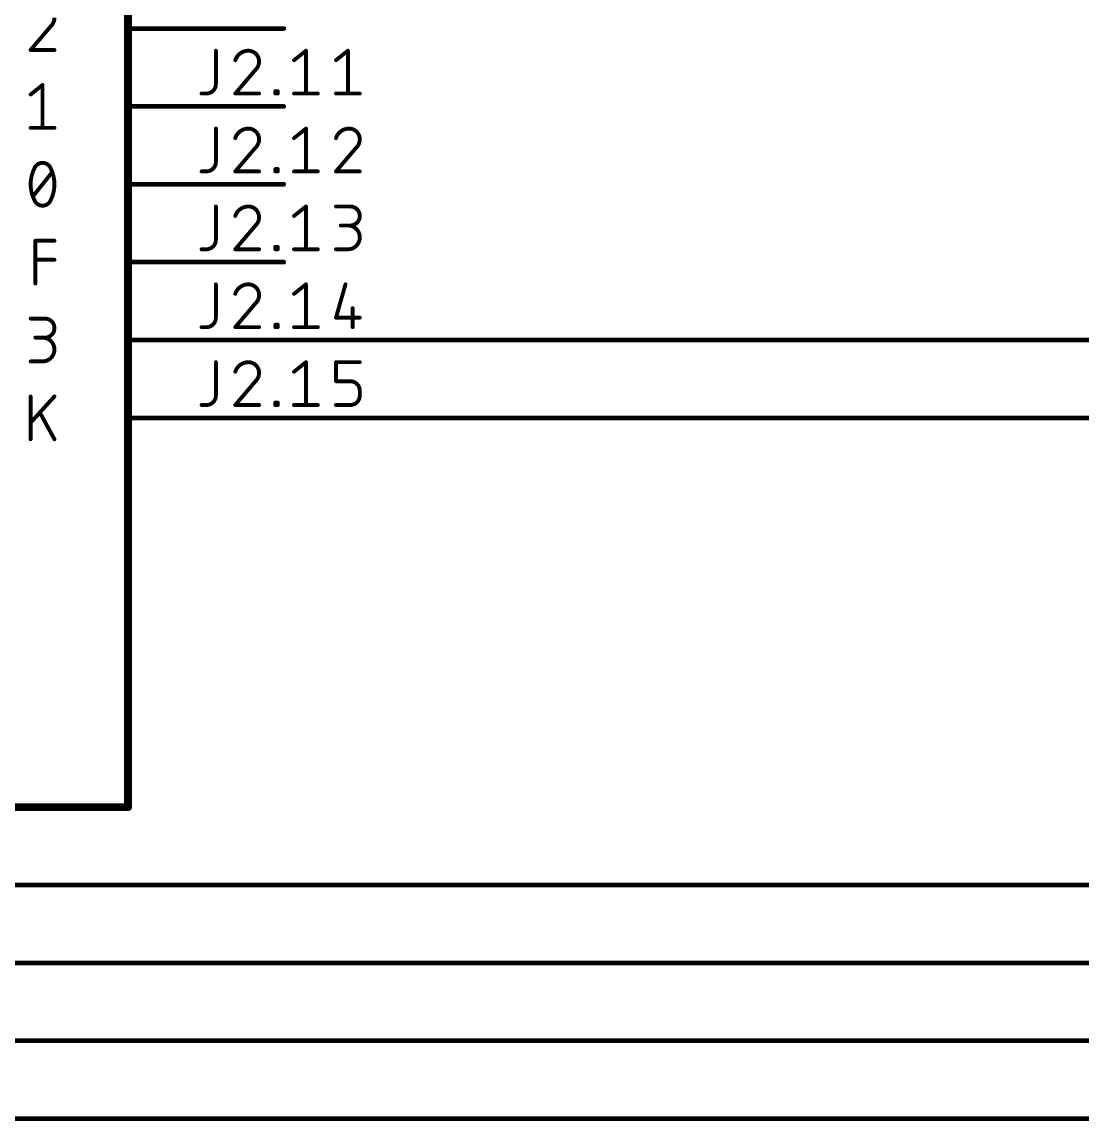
# Model space of a CAD drawing. Extents: x -10 to 250, y 0 to 179.
# Drawn here: x 136.24 to 170.82, y 63.42 to 99.27 of the extents above; entities that cross this region are included whole.
import ezdxf

# ---------------------------------------------------------------- set-up
doc = ezdxf.new("R2010")
doc.units = 0
for name, color, linetype in [('91', 94, 'CONTINUOUS'), ('94', 14, 'CONTINUOUS'), ('95', 250, 'CONTINUOUS')]:
    doc.layers.add(name, color=color, linetype=linetype)

msp = doc.modelspace()

# ---------------------------------------------------------------- linework, layer by layer
at = {"layer": '91', "const_width": 0.1524}
for points in [[(144.78, 88.9), (213.36, 88.9)], [(144.78, 86.36), (203.2, 86.36)], [(101.6, 71.12), (200.66, 71.12)], [(99.06, 68.58), (210.82, 68.58)], [(93.98, 66.04), (205.74, 66.04)], [(104.14, 63.5), (208.28, 63.5)]]:
    msp.add_lwpolyline(points, dxfattribs=at)
at = {"layer": '91', "const_width": 0.0762}
for points in [[(144.78, 88.9381, 1), (144.78, 88.8619)], [(144.78, 86.3981, 1), (144.78, 86.3219)]]:
    msp.add_lwpolyline(points, format="xyb", dxfattribs=at)
at = {"layer": '94'}
for points, const_width in [([(139.7, 132.08), (139.7, 73.66)], 0.254), ([(144.78, 99.06), (139.7, 99.06)], 0.1524), ([(144.78, 96.52), (139.7, 96.52)], 0.1524), ([(144.78, 93.98), (139.7, 93.98)], 0.1524), ([(144.78, 91.44), (139.7, 91.44)], 0.1524), ([(144.78, 88.9), (139.7, 88.9)], 0.1524), ([(144.78, 86.36), (139.7, 86.36)], 0.1524), ([(139.7, 73.66), (132.08, 73.66)], 0.254)]:
    msp.add_lwpolyline(points, dxfattribs=dict(at, const_width=const_width))
for points, const_width in [([(139.7, 99.0981, 1), (139.7, 99.0219)], 0.0762), ([(144.78, 99.0219, 1), (144.78, 99.0981)], 0.0762), ([(139.7, 96.5581, 1), (139.7, 96.4819)], 0.0762), ([(144.78, 96.4819, 1), (144.78, 96.5581)], 0.0762), ([(139.7, 94.0181, 1), (139.7, 93.9419)], 0.0762), ([(144.78, 93.9419, 1), (144.78, 94.0181)], 0.0762), ([(139.7, 91.4781, 1), (139.7, 91.4019)], 0.0762), ([(144.78, 91.4019, 1), (144.78, 91.4781)], 0.0762), ([(139.7, 88.9381, 1), (139.7, 88.8619)], 0.0762), ([(144.78, 88.8619, 1), (144.78, 88.9381)], 0.0762), ([(139.7, 86.3981, 1), (139.7, 86.3219)], 0.0762), ([(144.78, 86.3219, 1), (144.78, 86.3981)], 0.0762), ([(139.6365, 73.66, 1), (139.7635, 73.66)], 0.127), ([(139.7, 73.5965, 1), (139.7, 73.7235)], 0.127)]:
    msp.add_lwpolyline(points, format="xyb", dxfattribs=dict(at, const_width=const_width))
at = {"layer": '95'}
for points, const_width in [([(137.1833, 99.1376, 0.2053), (137.2997, 99.4093)], 0.127), ([(137.1614, 99.1606, 1), (137.2052, 99.1146)], 0.0635), ([(137.2075, 99.117, 1), (137.1591, 99.1582)], 0.0635), ([(136.5236, 98.3933, 1), (136.5236, 98.3298)], 0.0635), ([(136.4994, 98.3821, 1), (136.5478, 98.3409)], 0.0635), ([(137.2997, 98.3298, 1), (137.2997, 98.3933)], 0.0635), ([(142.5977, 98.3361, 1), (142.5342, 98.3361)], 0.0635), ([(143.6256, 98.3361, 0.3252), (143.1987, 98.0257)], 0.127), ([(143.6256, 98.3679, 1), (143.6256, 98.3043)], 0.0635), ([(143.9749, 97.9869, 0.4142), (143.6256, 98.3361)], 0.127), ([(143.6256, 98.3044, 1), (143.6256, 98.3678)], 0.0635), ([(145.5349, 98.3361, 1), (145.4714, 98.3361)], 0.0635), ([(145.523, 98.3113, 1), (145.4834, 98.3609)], 0.0635), ([(146.9038, 98.3361, 1), (146.8403, 98.3361)], 0.0635), ([(146.8919, 98.3113, 1), (146.8522, 98.3609)], 0.0635), ([(143.1685, 98.0354, 1), (143.2289, 98.0159)], 0.0635), ([(143.8584, 97.7152, 0.2053), (143.9749, 97.9869)], 0.127), ([(144.0066, 97.9868, 1), (143.9431, 97.9869)], 0.0635), ([(143.9431, 97.9869, 1), (144.0066, 97.9869)], 0.0635), ([(145.0953, 98.0504, 1), (145.135, 98.0009)], 0.0635), ([(146.4642, 98.0504, 1), (146.5038, 98.0009)], 0.0635), ([(143.8365, 97.7382, 1), (143.8803, 97.6922)], 0.0635), ([(143.8826, 97.6946, 1), (143.8342, 97.7358)], 0.0635), ([(136.9434, 97.2185, 1), (136.8799, 97.2185)], 0.0635), ([(136.9315, 97.1937, 1), (136.8918, 97.2433)], 0.0635), ([(142.2555, 96.9391, 0.4142), (142.566, 97.2495)], 0.127), ([(142.5977, 97.2495, 1), (142.5342, 97.2495)], 0.0635), ([(142.5342, 97.2495, 1), (142.5977, 97.2495)], 0.0635), ([(136.5038, 96.9328, 1), (136.5434, 96.8833)], 0.0635), ([(142.1003, 96.9709, 1), (142.1003, 96.9074)], 0.0635), ([(142.2555, 96.9709, 1), (142.2555, 96.9074)], 0.0635), ([(142.2555, 96.9074, 1), (142.2555, 96.9709)], 0.0635), ([(143.1987, 96.9709, 1), (143.1987, 96.9074)], 0.0635), ([(143.1746, 96.9597, 1), (143.2229, 96.9185)], 0.0635), ([(143.9749, 96.9074, 1), (143.9749, 96.9709)], 0.0635), ([(144.5062, 97.0485, 1), (144.5062, 96.985)], 0.0635), ([(144.5379, 97.0167, 1), (144.4744, 97.0167)], 0.0635), ([(144.5062, 96.9709, 1), (144.5062, 96.9074)], 0.0635), ([(144.4744, 96.9391, 1), (144.5379, 96.9391)], 0.0635), ([(144.6155, 97.0167, 1), (144.5521, 97.0167)], 0.0635), ([(144.5521, 96.9391, 1), (144.6155, 96.9391)], 0.0635), ([(144.5838, 96.985, 1), (144.5838, 97.0485)], 0.0635), ([(144.5838, 96.9074, 1), (144.5838, 96.9709)], 0.0635), ([(145.1151, 96.9709, 1), (145.1151, 96.9074)], 0.0635), ([(145.4714, 96.9391, 1), (145.5349, 96.9391)], 0.0635), ([(145.8912, 96.9074, 1), (145.8912, 96.9709)], 0.0635), ([(146.484, 96.9709, 1), (146.484, 96.9074)], 0.0635), ([(146.8403, 96.9391, 1), (146.9038, 96.9391)], 0.0635), ([(147.2601, 96.9074, 1), (147.2601, 96.9709)], 0.0635), ([(136.5236, 95.8533, 1), (136.5236, 95.7897)], 0.0635), ([(136.8799, 95.8215, 1), (136.9434, 95.8215)], 0.0635), ([(137.2997, 95.7897, 1), (137.2997, 95.8533)], 0.0635), ([(142.5977, 95.7961, 1), (142.5342, 95.7961)], 0.0635), ([(143.6256, 95.7961, 0.3252), (143.1987, 95.4857)], 0.127), ([(143.6256, 95.8279, 1), (143.6256, 95.7644)], 0.0635), ([(143.9749, 95.4468, 0.4142), (143.6256, 95.7961)], 0.127), ([(143.6256, 95.7644, 1), (143.6256, 95.8278)], 0.0635), ([(145.5349, 95.7961, 1), (145.4714, 95.7961)], 0.0635), ([(145.523, 95.7713, 1), (145.4834, 95.8209)], 0.0635), ([(146.9109, 95.7961, 0.3252), (146.484, 95.4857)], 0.127), ([(146.9109, 95.8279, 1), (146.9109, 95.7644)], 0.0635), ([(147.2601, 95.4468, 0.4142), (146.9109, 95.7961)], 0.127), ([(146.9109, 95.7644, 1), (146.9108, 95.8278)], 0.0635), ([(143.1685, 95.4954, 1), (143.2289, 95.4759)], 0.0635), ([(143.8584, 95.1752, 0.2053), (143.9749, 95.4468)], 0.127), ([(144.0066, 95.4468, 1), (143.9431, 95.4469)], 0.0635), ([(143.9431, 95.4468, 1), (144.0066, 95.4468)], 0.0635), ([(145.0953, 95.5104, 1), (145.135, 95.4609)], 0.0635), ([(146.4538, 95.4954, 1), (146.5142, 95.4759)], 0.0635), ([(147.1437, 95.1752, 0.2053), (147.2601, 95.4468)], 0.127), ([(147.2918, 95.4468, 1), (147.2284, 95.4469)], 0.0635), ([(147.2284, 95.4468, 1), (147.2918, 95.4468)], 0.0635), ([(143.8365, 95.1982, 1), (143.8803, 95.1522)], 0.0635), ([(143.8826, 95.1546, 1), (143.8342, 95.1958)], 0.0635), ([(147.1218, 95.1982, 1), (147.1656, 95.1522)], 0.0635), ([(147.1679, 95.1546, 1), (147.1195, 95.1958)], 0.0635), ([(136.9116, 94.6785, 0.3205), (136.64, 94.4845)], 0.127), ([(137.1833, 94.4845, 0.3205), (136.9116, 94.6785)], 0.127), ([(136.9116, 94.7102, 1), (136.9116, 94.6468)], 0.0635), ([(136.9116, 94.6468, 1), (136.9116, 94.7102)], 0.0635), ([(142.2555, 94.3991, 0.4142), (142.566, 94.7095)], 0.127), ([(142.5977, 94.7095, 1), (142.5342, 94.7095)], 0.0635), ([(142.5342, 94.7095, 1), (142.5977, 94.7095)], 0.0635), ([(136.64, 94.4845, 0.1139), (136.5236, 93.98)], 0.127), ([(136.61, 94.4948, 1), (136.67, 94.4742)], 0.0635), ([(136.6685, 94.4706, 1), (136.6115, 94.4984)], 0.0635), ([(137.2118, 94.4984, 1), (137.1547, 94.4706)], 0.0635), ([(137.2997, 93.98, 0.1139), (137.1833, 94.4845)], 0.127), ([(137.1533, 94.4742, 1), (137.2133, 94.4948)], 0.0635), ([(137.2469, 94.3482, 1), (137.1973, 94.3879)], 0.0635), ([(142.1003, 94.4309, 1), (142.1003, 94.3674)], 0.0635), ([(142.2555, 94.4309, 1), (142.2555, 94.3674)], 0.0635), ([(142.2555, 94.3674, 1), (142.2555, 94.4309)], 0.0635), ([(143.1987, 94.4309, 1), (143.1987, 94.3674)], 0.0635), ([(143.1746, 94.4197, 1), (143.2229, 94.3785)], 0.0635), ([(143.9749, 94.3674, 1), (143.9749, 94.4309)], 0.0635), ([(144.5062, 94.5085, 1), (144.5062, 94.445)], 0.0635), ([(144.5379, 94.4767, 1), (144.4744, 94.4767)], 0.0635), ([(144.5062, 94.4309, 1), (144.5062, 94.3674)], 0.0635), ([(144.4744, 94.3991, 1), (144.5379, 94.3991)], 0.0635), ([(144.6155, 94.4767, 1), (144.5521, 94.4767)], 0.0635), ([(144.5521, 94.3991, 1), (144.6155, 94.3991)], 0.0635), ([(144.5838, 94.445, 1), (144.5838, 94.5085)], 0.0635), ([(144.5838, 94.3674, 1), (144.5838, 94.4309)], 0.0635), ([(145.1151, 94.4309, 1), (145.1151, 94.3674)], 0.0635), ([(145.4714, 94.3991, 1), (145.5349, 94.3991)], 0.0635), ([(145.8912, 94.3674, 1), (145.8912, 94.4309)], 0.0635), ([(146.484, 94.4309, 1), (146.484, 94.3674)], 0.0635), ([(146.4598, 94.4197, 1), (146.5082, 94.3785)], 0.0635), ([(147.2601, 94.3674, 1), (147.2601, 94.4309)], 0.0635), ([(136.5236, 93.98, 0.1139), (136.64, 93.4755)], 0.127), ([(136.5553, 93.98, 1), (136.4918, 93.98)], 0.0635), ([(136.4918, 93.98, 1), (136.5553, 93.98)], 0.0635), ([(137.1833, 93.4755, 0.1139), (137.2997, 93.98)], 0.127), ([(137.3314, 93.98, 1), (137.268, 93.98)], 0.0635), ([(137.268, 93.98, 1), (137.3314, 93.98)], 0.0635), ([(136.5764, 93.6118, 1), (136.626, 93.5721)], 0.0635), ([(136.64, 93.4755, 0.3205), (136.9116, 93.2815)], 0.127), ([(136.67, 93.4858, 1), (136.61, 93.4652)], 0.0635), ([(136.6115, 93.4616, 1), (136.6685, 93.4894)], 0.0635), ([(136.9116, 93.2815, 0.3205), (137.1833, 93.4755)], 0.127), ([(136.9116, 93.3132, 1), (136.9116, 93.2498)], 0.0635), ([(136.9116, 93.2498, 1), (136.9116, 93.3132)], 0.0635), ([(137.1547, 93.4894, 1), (137.2118, 93.4616)], 0.0635), ([(137.2133, 93.4652, 1), (137.1533, 93.4858)], 0.0635), ([(142.5977, 93.2561, 1), (142.5342, 93.2561)], 0.0635), ([(143.6256, 93.2561, 0.3252), (143.1987, 92.9457)], 0.127), ([(143.9749, 92.9069, 0.4142), (143.6256, 93.2561)], 0.127), ([(143.6256, 93.2879, 1), (143.6256, 93.2244)], 0.0635), ([(143.6256, 93.2244, 1), (143.6256, 93.2878)], 0.0635), ([(145.5349, 93.2561, 1), (145.4714, 93.2561)], 0.0635), ([(145.523, 93.2313, 1), (145.4834, 93.2809)], 0.0635), ([(146.484, 93.2879, 1), (146.484, 93.2244)], 0.0635), ([(146.9497, 92.6352, 1), (146.9497, 93.2561)], 0.127), ([(146.9497, 93.2879, 1), (146.9497, 93.2244)], 0.0635), ([(146.9497, 93.2244, 1), (146.9497, 93.2879)], 0.0635), ([(143.1685, 92.9554, 1), (143.2289, 92.9359)], 0.0635), ([(143.8584, 92.6352, 0.2053), (143.9749, 92.9069)], 0.127), ([(144.0066, 92.9068, 1), (143.9431, 92.9069)], 0.0635), ([(143.9431, 92.9069, 1), (144.0066, 92.9069)], 0.0635), ([(145.0953, 92.9704, 1), (145.135, 92.9209)], 0.0635), ([(143.8365, 92.6582, 1), (143.8803, 92.6122)], 0.0635), ([(143.8826, 92.6146, 1), (143.8342, 92.6558)], 0.0635), ([(146.6392, 92.667, 1), (146.6392, 92.6035)], 0.0635), ([(146.872, 92.667, 1), (146.872, 92.6035)], 0.0635), ([(146.872, 91.8591, 1), (146.872, 92.6352)], 0.127), ([(146.9497, 92.667, 1), (146.9497, 92.6035)], 0.0635), ([(146.9497, 92.6035, 1), (146.9497, 92.667)], 0.0635), ([(136.6788, 92.1703, 1), (136.6788, 92.1068)], 0.0635), ([(136.7106, 92.1385, 1), (136.6471, 92.1385)], 0.0635), ([(137.2997, 92.1068, 1), (137.2997, 92.1703)], 0.0635), ([(142.2555, 91.8591, 0.4142), (142.566, 92.1695)], 0.127), ([(142.5977, 92.1695, 1), (142.5342, 92.1695)], 0.0635), ([(142.5342, 92.1695, 1), (142.5977, 92.1695)], 0.0635), ([(142.1003, 91.8909, 1), (142.1003, 91.8273)], 0.0635), ([(142.2555, 91.8909, 1), (142.2555, 91.8273)], 0.0635), ([(142.2555, 91.8273, 1), (142.2555, 91.8909)], 0.0635), ([(143.1987, 91.8909, 1), (143.1987, 91.8273)], 0.0635), ([(143.1746, 91.8797, 1), (143.2229, 91.8385)], 0.0635), ([(143.9749, 91.8273, 1), (143.9749, 91.8909)], 0.0635), ([(144.5062, 91.9685, 1), (144.5062, 91.905)], 0.0635), ([(144.5379, 91.9367, 1), (144.4744, 91.9367)], 0.0635), ([(144.5062, 91.8909, 1), (144.5062, 91.8273)], 0.0635), ([(144.4744, 91.8591, 1), (144.5379, 91.8591)], 0.0635), ([(144.6155, 91.9367, 1), (144.5521, 91.9367)], 0.0635), ([(144.5521, 91.8591, 1), (144.6155, 91.8591)], 0.0635), ([(144.5838, 91.905, 1), (144.5838, 91.9685)], 0.0635), ([(144.5838, 91.8273, 1), (144.5838, 91.8909)], 0.0635), ([(145.1151, 91.8909, 1), (145.1151, 91.8273)], 0.0635), ([(145.4714, 91.8591, 1), (145.5349, 91.8591)], 0.0635), ([(145.8912, 91.8273, 1), (145.8912, 91.8909)], 0.0635), ([(146.484, 91.8909, 1), (146.484, 91.8273)], 0.0635), ([(146.872, 91.8909, 1), (146.872, 91.8273)], 0.0635), ([(146.872, 91.8273, 1), (146.872, 91.8909)], 0.0635), ([(136.6788, 91.5494, 1), (136.6788, 91.4859)], 0.0635), ([(137.2997, 91.4859, 1), (137.2997, 91.5494)], 0.0635), ([(136.6471, 90.7415, 1), (136.7106, 90.7415)], 0.0635), ([(142.5977, 90.7161, 1), (142.5342, 90.7161)], 0.0635), ([(143.6256, 90.7161, 0.3252), (143.1987, 90.4057)], 0.127), ([(143.9749, 90.3668, 0.4142), (143.6256, 90.7161)], 0.127), ([(143.6256, 90.7478, 1), (143.6256, 90.6843)], 0.0635), ([(143.6256, 90.6844, 1), (143.6256, 90.7478)], 0.0635), ([(145.5349, 90.7161, 1), (145.4714, 90.7161)], 0.0635), ([(145.523, 90.6913, 1), (145.4834, 90.7409)], 0.0635), ([(146.825, 90.7074, 1), (146.7639, 90.7248)], 0.0635), ([(143.1685, 90.4154, 1), (143.2289, 90.3959)], 0.0635), ([(143.8584, 90.0952, 0.2053), (143.9749, 90.3668)], 0.127), ([(144.0066, 90.3668, 1), (143.9431, 90.3669)], 0.0635), ([(143.9431, 90.3668, 1), (144.0066, 90.3668)], 0.0635), ([(145.0953, 90.4304, 1), (145.135, 90.3809)], 0.0635), ([(143.8365, 90.1182, 1), (143.8803, 90.0722)], 0.0635), ([(143.8826, 90.0746, 1), (143.8342, 90.1158)], 0.0635), ([(147.059, 89.94, 1), (146.9955, 89.94)], 0.0635), ([(136.5236, 89.6303, 1), (136.5236, 89.5667)], 0.0635), ([(136.9893, 89.6303, 1), (136.9893, 89.5667)], 0.0635), ([(136.9893, 88.9776, 1), (136.9893, 89.5985)], 0.127), ([(136.9893, 89.5667, 1), (136.9893, 89.6303)], 0.0635), ([(142.2555, 89.3191, 0.4142), (142.566, 89.6295)], 0.127), ([(142.5977, 89.6295, 1), (142.5342, 89.6295)], 0.0635), ([(142.5342, 89.6295, 1), (142.5977, 89.6295)], 0.0635), ([(146.484, 89.6613, 1), (146.484, 89.5978)], 0.0635), ([(146.4535, 89.6383, 1), (146.5145, 89.6208)], 0.0635), ([(147.2601, 89.5978, 1), (147.2601, 89.6613)], 0.0635), ([(142.1003, 89.3509, 1), (142.1003, 89.2874)], 0.0635), ([(142.2555, 89.3509, 1), (142.2555, 89.2874)], 0.0635), ([(142.2555, 89.2874, 1), (142.2555, 89.3509)], 0.0635), ([(143.1987, 89.3509, 1), (143.1987, 89.2874)], 0.0635), ([(143.1746, 89.3397, 1), (143.2229, 89.2985)], 0.0635), ([(143.9749, 89.2874, 1), (143.9749, 89.3509)], 0.0635), ([(144.5062, 89.4285, 1), (144.5062, 89.365)], 0.0635), ([(144.5379, 89.3967, 1), (144.4744, 89.3967)], 0.0635), ([(144.5062, 89.3509, 1), (144.5062, 89.2874)], 0.0635), ([(144.4744, 89.3191, 1), (144.5379, 89.3191)], 0.0635), ([(144.6155, 89.3967, 1), (144.5521, 89.3967)], 0.0635), ([(144.5521, 89.3191, 1), (144.6155, 89.3191)], 0.0635), ([(144.5838, 89.365, 1), (144.5838, 89.4285)], 0.0635), ([(144.5838, 89.2874, 1), (144.5838, 89.3509)], 0.0635), ([(145.1151, 89.3509, 1), (145.1151, 89.2874)], 0.0635), ([(145.4714, 89.3191, 1), (145.5349, 89.3191)], 0.0635), ([(145.8912, 89.2874, 1), (145.8912, 89.3509)], 0.0635), ([(146.9955, 89.3191, 1), (147.059, 89.3191)], 0.0635), ([(136.6788, 89.0094, 1), (136.6788, 88.9459)], 0.0635), ([(136.9116, 89.0094, 1), (136.9116, 88.9459)], 0.0635), ([(136.9116, 88.2015, 1), (136.9116, 88.9776)], 0.127), ([(136.9893, 89.0094, 1), (136.9893, 88.9459)], 0.0635), ([(136.9893, 88.9459, 1), (136.9893, 89.0094)], 0.0635), ([(136.5236, 88.2333, 1), (136.5236, 88.1698)], 0.0635), ([(136.9116, 88.2333, 1), (136.9116, 88.1698)], 0.0635), ([(136.9116, 88.1698, 1), (136.9116, 88.2333)], 0.0635), ([(142.5977, 88.1761, 1), (142.5342, 88.1761)], 0.0635), ([(143.6256, 88.1761, 0.3252), (143.1987, 87.8657)], 0.127), ([(143.9749, 87.8269, 0.4142), (143.6256, 88.1761)], 0.127), ([(143.6256, 88.2079, 1), (143.6256, 88.1444)], 0.0635), ([(143.6256, 88.1444, 1), (143.6256, 88.2078)], 0.0635), ([(145.5349, 88.1761, 1), (145.4714, 88.1761)], 0.0635), ([(145.523, 88.1513, 1), (145.4834, 88.2009)], 0.0635), ([(146.5157, 88.1761, 1), (146.4522, 88.1761)], 0.0635), ([(146.484, 88.2079, 1), (146.484, 88.1444)], 0.0635), ([(147.2601, 88.1444, 1), (147.2601, 88.2079)], 0.0635), ([(143.1685, 87.8754, 1), (143.2289, 87.8559)], 0.0635), ([(143.8584, 87.5552, 0.2053), (143.9749, 87.8269)], 0.127), ([(144.0066, 87.8268, 1), (143.9431, 87.8269)], 0.0635), ([(143.9431, 87.8269, 1), (144.0066, 87.8269)], 0.0635), ([(145.0953, 87.8904, 1), (145.135, 87.8409)], 0.0635), ([(143.8365, 87.5782, 1), (143.8803, 87.5322)], 0.0635), ([(143.8826, 87.5346, 1), (143.8342, 87.5758)], 0.0635), ([(146.484, 87.587, 1), (146.484, 87.5235)], 0.0635), ([(146.4522, 87.5552, 1), (146.5157, 87.5552)], 0.0635), ([(146.9497, 87.587, 1), (146.9497, 87.5235)], 0.0635), ([(147.2601, 87.2448, 0.4142), (146.9497, 87.5552)], 0.127), ([(146.9497, 87.5235, 1), (146.9497, 87.587)], 0.0635), ([(136.5553, 87.0585, 1), (136.4918, 87.0585)], 0.0635), ([(137.3232, 87.0371, 1), (137.2762, 87.0799)], 0.0635), ([(142.2555, 86.7791, 0.4142), (142.566, 87.0895)], 0.127), ([(142.5977, 87.0895, 1), (142.5342, 87.0895)], 0.0635), ([(142.5342, 87.0895, 1), (142.5977, 87.0895)], 0.0635), ([(146.9497, 86.7791, 0.4142), (147.2601, 87.0895)], 0.127), ([(147.2918, 87.2448, 1), (147.2284, 87.2448)], 0.0635), ([(147.2284, 87.2448, 1), (147.2918, 87.2448)], 0.0635), ([(147.2918, 87.0895, 1), (147.2284, 87.0895)], 0.0635), ([(147.2284, 87.0895, 1), (147.2918, 87.0895)], 0.0635), ([(142.1003, 86.8109, 1), (142.1003, 86.7473)], 0.0635), ([(142.2555, 86.8109, 1), (142.2555, 86.7473)], 0.0635), ([(142.2555, 86.7473, 1), (142.2555, 86.8109)], 0.0635), ([(143.1987, 86.8109, 1), (143.1987, 86.7473)], 0.0635), ([(143.1746, 86.7997, 1), (143.2229, 86.7585)], 0.0635), ([(143.9749, 86.7473, 1), (143.9749, 86.8109)], 0.0635), ([(144.5379, 86.8567, 1), (144.4744, 86.8567)], 0.0635), ([(144.5062, 86.8885, 1), (144.5062, 86.825)], 0.0635), ([(144.5062, 86.8109, 1), (144.5062, 86.7473)], 0.0635), ([(144.4744, 86.7791, 1), (144.5379, 86.7791)], 0.0635), ([(144.6155, 86.8567, 1), (144.5521, 86.8567)], 0.0635), ([(144.5521, 86.7791, 1), (144.6155, 86.7791)], 0.0635), ([(144.5838, 86.825, 1), (144.5838, 86.8885)], 0.0635), ([(144.5838, 86.7473, 1), (144.5838, 86.8109)], 0.0635), ([(145.1151, 86.8109, 1), (145.1151, 86.7473)], 0.0635), ([(145.4714, 86.7791, 1), (145.5349, 86.7791)], 0.0635), ([(145.8912, 86.7473, 1), (145.8912, 86.8109)], 0.0635), ([(146.484, 86.8109, 1), (146.484, 86.7473)], 0.0635), ([(146.9497, 86.8109, 1), (146.9497, 86.7473)], 0.0635), ([(146.9497, 86.7473, 1), (146.9497, 86.8109)], 0.0635), ([(136.8619, 86.5304, 1), (136.8062, 86.5)], 0.0635), ([(136.5001, 86.2261, 1), (136.5471, 86.1834)], 0.0635), ([(136.4918, 85.6615, 1), (136.5553, 85.6615)], 0.0635), ([(137.2718, 85.6463, 1), (137.3276, 85.6767)], 0.0635)]:
    msp.add_lwpolyline(points, format="xyb", dxfattribs=dict(at, const_width=const_width))
at = {"layer": '95', "const_width": 0.127}
for points in [[(137.1833, 99.1376), (136.5236, 98.3615)], [(136.5236, 98.3615), (137.2997, 98.3615)], [(142.566, 98.3361), (142.566, 97.2495)], [(145.1151, 98.0257), (145.5032, 98.3361)], [(145.5032, 98.3361), (145.5032, 96.9391)], [(146.484, 98.0257), (146.872, 98.3361)], [(146.872, 98.3361), (146.872, 96.9391)], [(143.8584, 97.7152), (143.1987, 96.9391)], [(136.5236, 96.9081), (136.9116, 97.2185)], [(136.9116, 97.2185), (136.9116, 95.8215)], [(142.2555, 96.9391), (142.1003, 96.9391)], [(143.1987, 96.9391), (143.9749, 96.9391)], [(144.5062, 96.9391), (144.5062, 97.0167)], [(144.5062, 97.0167), (144.5838, 97.0167)], [(144.5838, 96.9391), (144.5062, 96.9391)], [(144.5838, 97.0167), (144.5838, 96.9391)], [(145.1151, 96.9391), (145.8912, 96.9391)], [(146.484, 96.9391), (147.2601, 96.9391)], [(136.5236, 95.8215), (137.2997, 95.8215)], [(142.566, 95.7961), (142.566, 94.7095)], [(145.1151, 95.4857), (145.5032, 95.7961)], [(145.5032, 95.7961), (145.5032, 94.3991)], [(143.8584, 95.1752), (143.1987, 94.3991)], [(147.1437, 95.1752), (146.484, 94.3991)], [(136.6012, 93.5919), (137.2221, 94.3681)], [(142.2555, 94.3991), (142.1003, 94.3991)], [(143.1987, 94.3991), (143.9749, 94.3991)], [(144.5062, 94.3991), (144.5062, 94.4767)], [(144.5062, 94.4767), (144.5838, 94.4767)], [(144.5838, 94.3991), (144.5062, 94.3991)], [(144.5838, 94.4767), (144.5838, 94.3991)], [(145.1151, 94.3991), (145.8912, 94.3991)], [(146.484, 94.3991), (147.2601, 94.3991)], [(142.566, 93.2561), (142.566, 92.1695)], [(145.1151, 92.9457), (145.5032, 93.2561)], [(145.5032, 93.2561), (145.5032, 91.8591)], [(146.484, 93.2561), (146.9497, 93.2561)], [(143.8584, 92.6352), (143.1987, 91.8591)], [(146.9497, 92.6352), (146.6392, 92.6352)], [(136.6788, 90.7415), (136.6788, 92.1385)], [(136.6788, 92.1385), (137.2997, 92.1385)], [(142.2555, 91.8591), (142.1003, 91.8591)], [(143.1987, 91.8591), (143.9749, 91.8591)], [(144.5062, 91.8591), (144.5062, 91.9367)], [(144.5062, 91.9367), (144.5838, 91.9367)], [(144.5838, 91.8591), (144.5062, 91.8591)], [(144.5838, 91.9367), (144.5838, 91.8591)], [(145.1151, 91.8591), (145.8912, 91.8591)], [(146.484, 91.8591), (146.872, 91.8591)], [(136.6788, 91.5176), (137.2997, 91.5176)], [(142.566, 90.7161), (142.566, 89.6295)], [(145.1151, 90.4057), (145.5032, 90.7161)], [(145.5032, 90.7161), (145.5032, 89.3191)], [(146.7944, 90.7161), (146.484, 89.6295)], [(143.8584, 90.0952), (143.1987, 89.3191)], [(147.0273, 89.94), (147.0273, 89.3191)], [(136.5236, 89.5985), (136.9893, 89.5985)], [(146.484, 89.6295), (147.2601, 89.6295)], [(142.2555, 89.3191), (142.1003, 89.3191)], [(143.1987, 89.3191), (143.9749, 89.3191)], [(144.5062, 89.3191), (144.5062, 89.3967)], [(144.5062, 89.3967), (144.5838, 89.3967)], [(144.5838, 89.3191), (144.5062, 89.3191)], [(144.5838, 89.3967), (144.5838, 89.3191)], [(145.1151, 89.3191), (145.8912, 89.3191)], [(136.9893, 88.9776), (136.6788, 88.9776)], [(136.5236, 88.2015), (136.9116, 88.2015)], [(142.566, 88.1761), (142.566, 87.0895)], [(145.1151, 87.8657), (145.5032, 88.1761)], [(145.5032, 88.1761), (145.5032, 86.7791)], [(146.484, 87.5552), (146.484, 88.1761)], [(146.484, 88.1761), (147.2601, 88.1761)], [(143.8584, 87.5552), (143.1987, 86.7791)], [(146.9497, 87.5552), (146.484, 87.5552)], [(136.5236, 85.6615), (136.5236, 87.0585)], [(137.2997, 87.0585), (136.5236, 86.2048)], [(147.2601, 87.0895), (147.2601, 87.2448)], [(142.2555, 86.7791), (142.1003, 86.7791)], [(143.1987, 86.7791), (143.9749, 86.7791)], [(144.5062, 86.7791), (144.5062, 86.8567)], [(144.5062, 86.8567), (144.5838, 86.8567)], [(144.5838, 86.7791), (144.5062, 86.7791)], [(144.5838, 86.8567), (144.5838, 86.7791)], [(145.1151, 86.7791), (145.8912, 86.7791)], [(146.484, 86.7791), (146.9497, 86.7791)], [(137.2997, 85.6615), (136.834, 86.5152)]]:
    msp.add_lwpolyline(points, dxfattribs=at)

doc.saveas('drawing.dxf')
